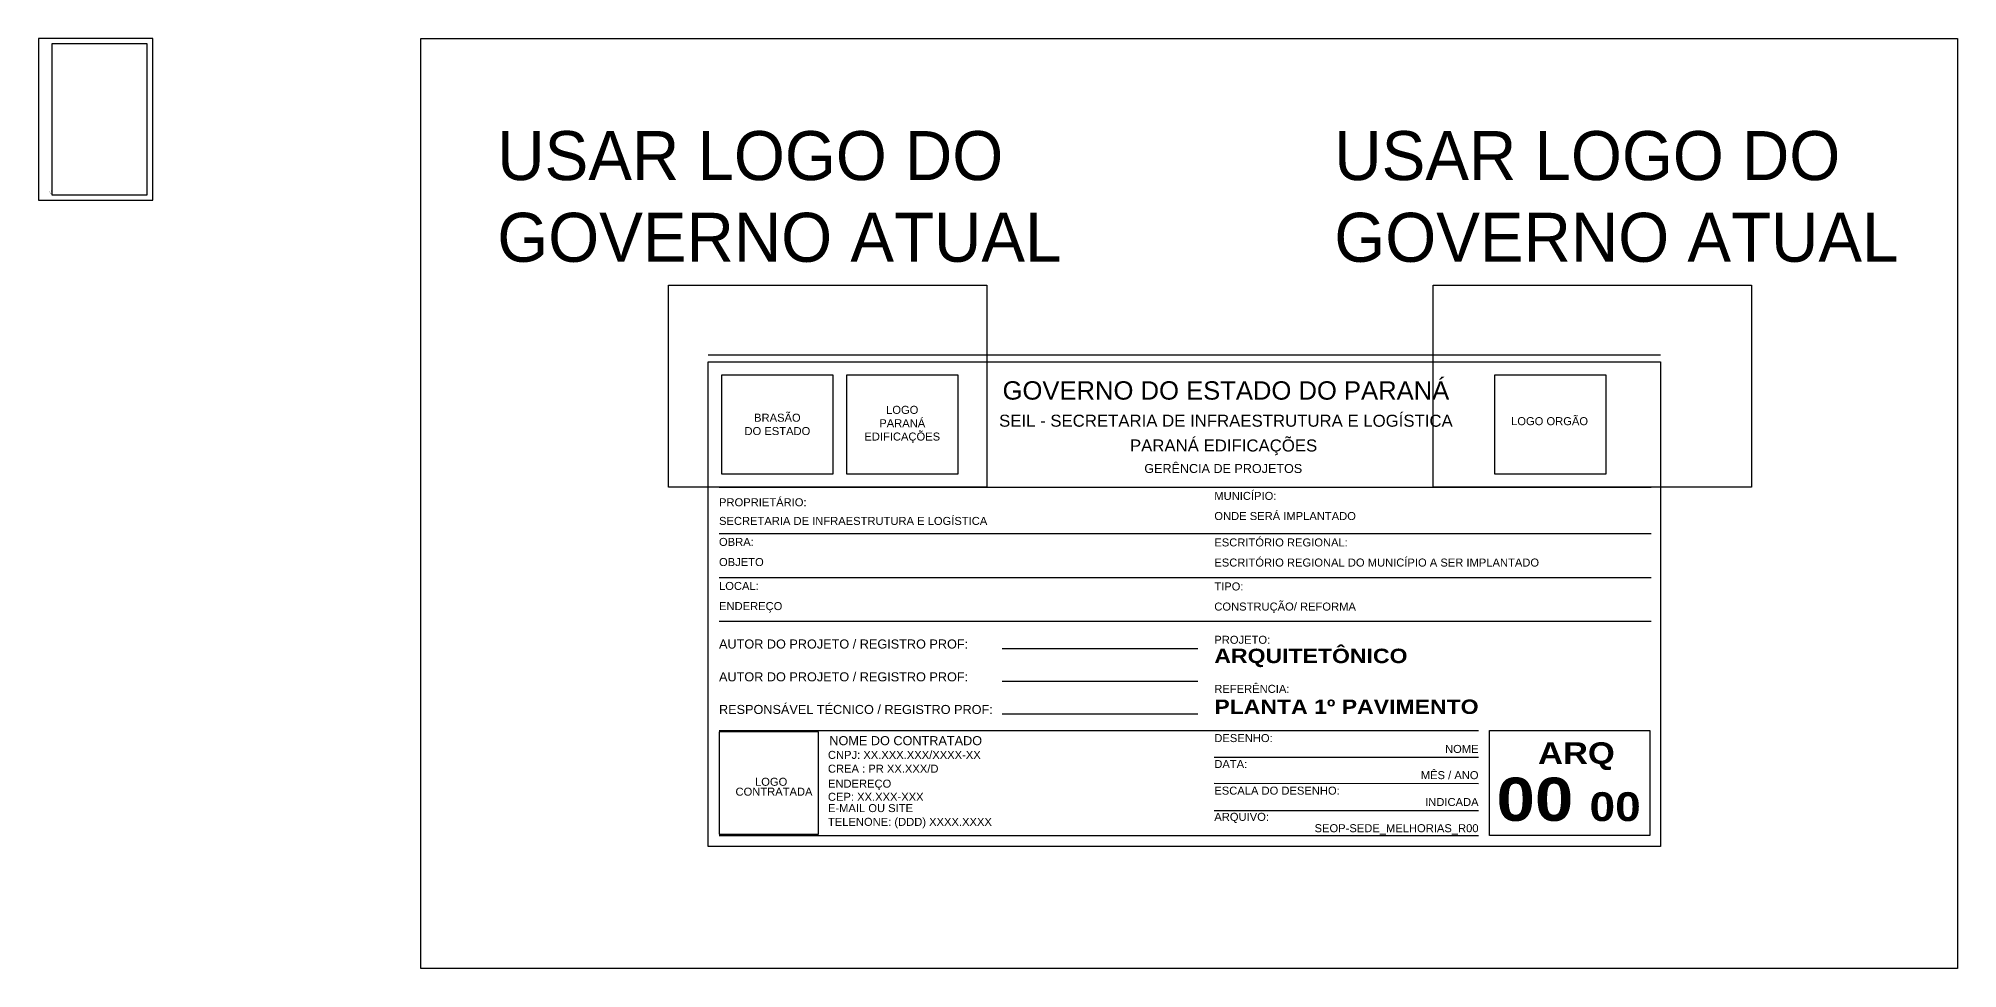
# Model space of a CAD drawing. Header units: millimetres. Extents: x 0 to 687901, y 0 to 346525.
# Drawn here: x 335290 to 687901, y 173970 to 344762 of the extents above; entities that cross this region are included whole.
import ezdxf
from ezdxf.enums import TextEntityAlignment as Align

# ---------------------------------------------------------------- set-up
doc = ezdxf.new("R2010")
doc.units = ezdxf.units.MM
for name, color, linetype in [('ARQ_Prancha', 7, 'Continuous'), ('ARQ_Prancha lin_grossa', 111, 'Continuous'), ('ARQ_Texto', 7, 'Continuous')]:
    doc.layers.add(name, color=color, linetype=linetype)
doc.styles.add('ARIAL', font='arial.ttf')
doc.styles.add('arial bold', font='')
doc.styles.add('DES-ROMANS', font='arial.ttf')
doc.styles.get('arial bold').set_extended_font_data('Arial Black')

msp = doc.modelspace()

# ---------------------------------------------------------------- linework, layer by layer
at = {"color": 2}
msp.add_lwpolyline([(405548, 344762), (687901, 344762), (687901, 173970), (405548, 173970)], close=True, dxfattribs=at)
at = {"layer": 'ARQ_Prancha'}
msp.add_lwpolyline([(335290, 315062), (356290, 315062), (356290, 344762), (335290, 344762)], close=True, dxfattribs=at)
at = {"layer": 'ARQ_Prancha lin_grossa'}
msp.add_lwpolyline([(355290, 316062), (355290, 343762), (337790, 343762), (337790, 316062), (355290, 316062)], close=True, dxfattribs=at)
at = {"layer": 'ARQ_Texto'}
for p, q in [((458339, 286656), (633339, 286656)), ((460339, 262392), (631614, 262392)), ((460339, 253851), (631613, 253851)), ((460339, 245768), (631612, 245768)), ((460339, 237766), (631614, 237766)), ((548339, 232691), (512339, 232691)), ((548339, 226691), (512339, 226691)), ((548338, 220691), (512339, 220691)), ((460339, 217691), (599884, 217691)), ((601883, 198379), (601885, 217691)), ((601885, 217691), (631341, 217688)), ((631341, 217688), (631339, 198379)), ((551339, 212800), (599884, 212800)), ((551339, 207987), (599884, 207984)), ((551339, 203016), (599884, 203013)), ((460339, 198379), (599884, 198379)), ((631339, 198379), (601883, 198379))]:
    msp.add_line(p, q, dxfattribs=at)
at = {"layer": 'ARQ_Texto', "color": 1}
for points in [[(451028, 299452), (509538, 299452), (509538, 262392), (451028, 262392)], [(591525, 299452), (650035, 299452), (650035, 262392), (591525, 262392)]]:
    msp.add_lwpolyline(points, close=True, dxfattribs=at)
at = {"layer": 'ARQ_Texto'}
for points in [[(633339, 196379), (458339, 196379), (458339, 285395), (633339, 285395)], [(481316, 282924), (460810, 282924), (460810, 264841), (481316, 264841)], [(504254, 282924), (483748, 282924), (483748, 264841), (504254, 264841)], [(623339, 282924), (602832, 282924), (602832, 264841), (623339, 264841)], [(478643, 217440), (460339, 217442), (460339, 198629), (478642, 198629)]]:
    msp.add_lwpolyline(points, close=True, dxfattribs=at)

# ---------------------------------------------------------------- texts
at = {"layer": 'ARQ_Prancha', "style": 'DES-ROMANS'}
for s, p in [('ISO A4', (337458, 316088)), ('210x297', (337683, 316088))]:
    msp.add_text(s, height=150, rotation=90, dxfattribs=at).set_placement(p)
at = {"layer": 'ARQ_Texto', "style": 'ARIAL'}
for s, height, p in [('GOVERNO DO ESTADO DO PARANÁ', 3367.56, (553469, 280120)), ('SEIL - SECRETARIA DE INFRAESTRUTURA E LOGÍSTICA', 2205, (553469, 274566)), ('PARANÁ EDIFICAÇÕES', 2205, (553042, 270018)), ('GERÊNCIA DE PROJETOS', 1653.75, (552982, 265793))]:
    msp.add_text(s, height=height, rotation=359.99469, dxfattribs=at).set_placement(p, align=Align.MIDDLE_CENTER)
at = {"layer": 'ARQ_Texto'}
for s, height, style, p in [('LOGO ORGÃO', 1470, 'ARIAL', (605859, 274484)), ('MUNICÍPIO: ', 1470, 'ARIAL', (551339, 260760)), ('PROPRIETÁRIO:', 1470, 'ARIAL', (460339, 259591)), ('ONDE SERÁ IMPLANTADO', 1470, 'ARIAL', (551339, 257066)), ('SECRETARIA DE INFRAESTRUTURA E LOGÍSTICA ', 1470, 'ARIAL', (460339, 256169)), ('OBRA:', 1470, 'ARIAL', (460339, 252311)), ('ESCRITÓRIO REGIONAL: ', 1470, 'ARIAL', (551339, 252220)), ('OBJETO', 1470, 'ARIAL', (460339, 248617)), ('ESCRITÓRIO REGIONAL DO MUNICÍPIO A SER IMPLANTADO', 1470, 'ARIAL', (551339, 248525)), ('LOCAL:', 1470, 'ARIAL', (460339, 244228)), ('TIPO: ', 1470, 'ARIAL', (551339, 244136)), ('ENDEREÇO', 1470, 'ARIAL', (460339, 240533)), ('CONSTRUÇÃO/ REFORMA', 1470, 'ARIAL', (551339, 240442)), ('PROJETO:', 1470, 'ARIAL', (551339, 234344)), ('REFERÊNCIA:', 1470, 'ARIAL', (551339, 225335)), ('PLANTA 1º PAVIMENTO ', 2646, 'arial bold', (551339, 222054)), ('DESENHO: ', 1470, 'ARIAL', (551339, 216295)), ('DATA:', 1470, 'ARIAL', (551339, 211530)), ('LOGO ', 1470, 'ARIAL', (466949, 208272)), ('CONTRATADA', 1470, 'ARIAL', (463366, 206454)), ('ESCALA DO DESENHO:', 1470, 'ARIAL', (551339, 206644)), ('ARQUIVO:', 1470, 'ARIAL', (551339, 201832))]:
    msp.add_text(s, height=height, rotation=359.99469, dxfattribs=dict(at, style=style)).set_placement(p, align=Align.MIDDLE_LEFT)
for s, height, style, p in [('AUTOR DO PROJETO / REGISTRO PROF:  ', 1666, 'ARIAL', (460339, 232737)), ('ARQUITETÔNICO', 2646, 'arial bold', (551339, 230064)), ('AUTOR DO PROJETO / REGISTRO PROF:', 1666, 'ARIAL', (460339, 226710)), ('RESPONSÁVEL TÉCNICO / REGISTRO PROF:', 1666, 'ARIAL', (460339, 220717)), ('NOME DO CONTRATADO', 1666, 'ARIAL', (480612, 214990)), ('ARQ', 3969, 'arial bold', (610810, 211550)), ('CNPJ: XX.XXX.XXX/XXXX-XX', 1470, 'ARIAL', (480349, 212470)), ('CREA : PR XX.XXX/D', 1470, 'ARIAL', (480349, 209945)), ('ENDEREÇO', 1470, 'ARIAL', (480349, 207195)), ('00', 7938, 'arial bold', (603178, 201095)), ('CEP: XX.XXX-XXX', 1470, 'ARIAL', (480349, 204781)), ('00', 5292, 'arial bold', (620272, 201057)), ('TELENONE: (DDD) XXXX.XXXX', 1470, 'ARIAL', (480349, 200179)), ('E-MAIL OU SITE', 1470, 'ARIAL', (480349, 202705))]:
    msp.add_text(s, height=height, rotation=359.99469, dxfattribs=dict(at, style=style)).set_placement(p)
at = {"layer": 'ARQ_Texto', "style": 'ARIAL'}
for s, p in [('NOME', (599884, 214303)), ('MÊS / ANO', (599884, 209491)), ('INDICADA', (599884, 204555)), ('SEOP-SEDE_MELHORIAS_R00', (599883, 199746))]:
    msp.add_text(s, height=1470, rotation=359.99469, dxfattribs=at).set_placement(p, align=Align.MIDDLE_RIGHT)
at = {"layer": 'ARQ_Texto', "color": 1, "char_height": 9000, "width": 132873.02, "attachment_point": 1}
for insert in [(419602, 327745), (573385, 327745)]:
    msp.add_mtext('{\\fFootlight MT Light|b0|i0|c0|p18;USAR LOGO DO GOVERNO ATUAL}', dxfattribs=dict(at, insert=insert))
at = {"layer": 'ARQ_Texto', "char_height": 1470, "width": 18895.7, "attachment_point": 5, "rotation": 359.99469, "style": 'ARIAL'}
for s, insert in [('BRASÃO \\PDO ESTADO', (471063, 273883)), ('LOGO \\PPARANÁ\\PEDIFICAÇÕES', (494001, 273883))]:
    msp.add_mtext(s, dxfattribs=dict(at, insert=insert))

doc.saveas('drawing.dxf')
